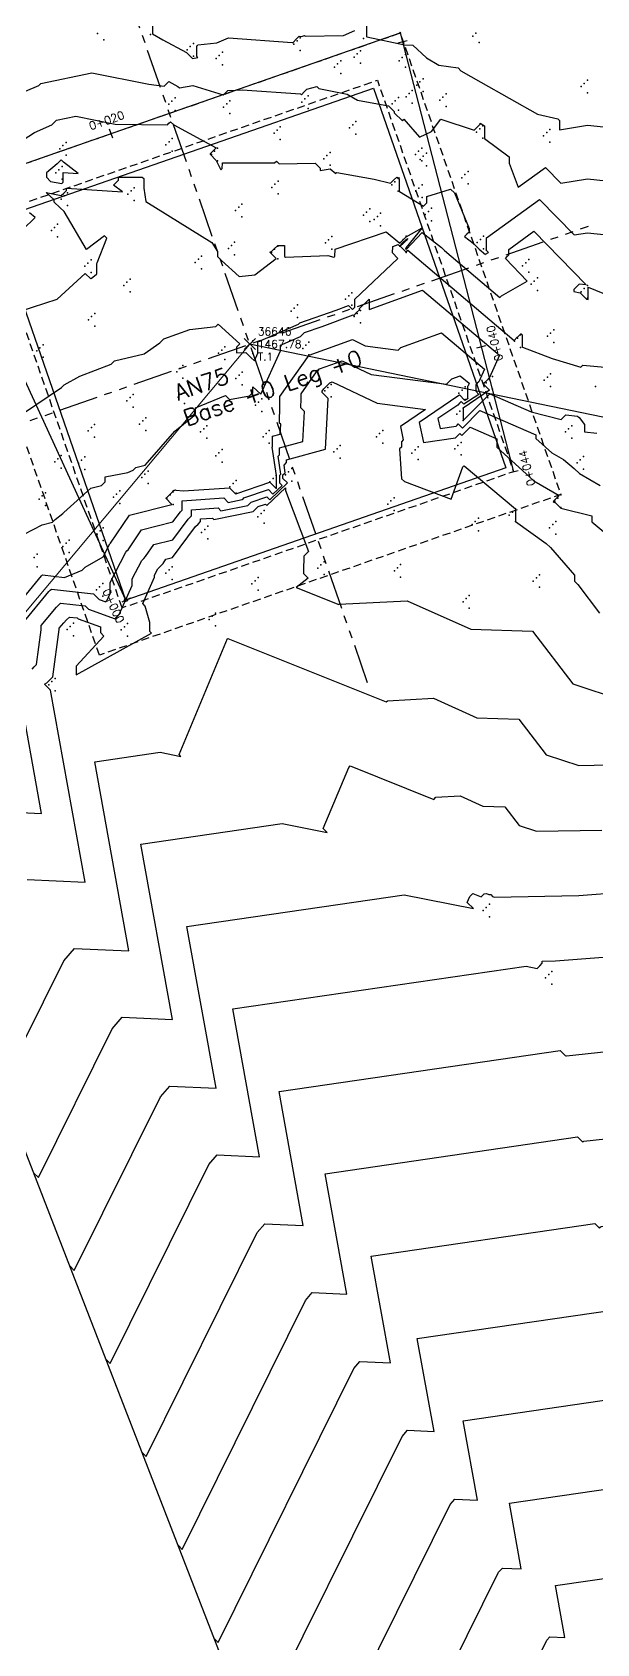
# Model space of a CAD drawing. Header units: metres. Extents: x 419582 to 423558, y 4805372 to 4807539.
# Drawn here: x 419610.5 to 419628.4, y 4805538.8 to 4805590 of the extents above; entities that cross this region are included whole.
import ezdxf

# ---------------------------------------------------------------- set-up
doc = ezdxf.new("R2010")
doc.units = ezdxf.units.M
doc.linetypes.add('HIDDEN', pattern=[0.375, 0.25, -0.125])
doc.linetypes.add('PHANTOM', pattern=[2.5, 1.25, -0.25, 0.25, -0.25, 0.25, -0.25])
doc.layers.add('00-COORD_GP2', color=7, linetype='Continuous', lineweight=18)
for name, color, linetype in [('_pieds', 253, 'HIDDEN'), ('C-ROAD-CNTR-N', 92, 'Continuous'), ('C-ROAD-STAN', 11, 'Continuous'), ('C-ROAD-STAN-MAJR', 11, 'Continuous'), ('C-ROAD-STAN-MINR', 11, 'Continuous'), ('C-TINN', 4, 'Continuous'), ('C-TINN-BNDY', 110, 'Continuous'), ('C-TOPO-MAJR', 9, 'Continuous'), ('C-TOPO-MINR', 8, 'Continuous'), ('LS', 7, 'Continuous'), ('V-NODE', 1, 'Continuous'), ('V-NODE-TEXT', 11, 'Continuous')]:
    doc.layers.add(name, color=color, linetype=linetype)
doc.styles.get("Standard").update_dxf_attribs({"font": 'simplex.shx'})

# ---------------------------------------------------------------- blocks, each defined once
blk = doc.blocks.new('AN75 +0 +0')
at = {"linetype": 'PHANTOM', "flags": 128}
for points in [[(0, -11.382), (0, 11.382)], [(-11.382, 0), (11.382, 0)]]:
    blk.add_lwpolyline(points, dxfattribs=at)
at = {"flags": 128}
blk.add_lwpolyline([(-6.382, -6.382), (-6.382, 6.382), (6.382, 6.382), (6.382, -6.382)], close=True, dxfattribs=at)
at = {"layer": 'LS', "insert": (-2.743, -0.436), "char_height": 0.51577, "width": 9.13592, "attachment_point": 1}
blk.add_mtext('AN75\\PBase +0 Leg +0', dxfattribs=at)
blk = doc.blocks.new('*U67')
at = {"color": 0, "linetype": 'ByBlock', "lineweight": -2, "transparency": 16777216}
for p, q in [((-0.71, -0.71), (0.71, 0.71)), ((-0.71, 0.71), (0.71, -0.71))]:
    blk.add_line(p, q, dxfattribs=at)
blk = doc.blocks.new('AeccTickTriangle')
at = {"color": 0, "linetype": 'ByBlock', "lineweight": -2}
blk.add_lwpolyline([(0, 0.7), (-0.6, -0.3), (0.6, -0.3)], close=True, dxfattribs=at)
at = {"color": 0, "linetype": 'ByBlock', "lineweight": -2, "const_width": 0.0625}
blk.add_lwpolyline([(0, 0, 1), (0, 0, 1)], format="xyb", close=True, dxfattribs=at)
blk = doc.blocks.new('AeccTickLine')
blk.add_line((0, -0.5), (0, 0.5))

msp = doc.modelspace()

# ---------------------------------------------------------------- linework, layer by layer
at = {"color": 31, "lineweight": 30, "true_color": 0xffbd7a, "elevation": 1718.013}
msp.add_lwpolyline([(423449.834, 4807399.592), (423130.593, 4807500.114), (421950.92, 4806612.998), (421795.045, 4806430.988), (421305.015, 4806147.038), (421305.015, 4806147.038), (420630.083, 4805770.97), (419765.157, 4805549.54), (419617.356, 4805580.088)], dxfattribs=at)
at = {"layer": '00-COORD_GP2'}
msp.add_line((419617.35, 4805580.08), (419582.063, 4805537.947, 0.001), dxfattribs=at)
at = {"layer": '_pieds', "elevation": 1467.78, "flags": 128}
for points in [[(419612.585, 4805570.217), (419607.487, 4805584.865), (419622.135, 4805589.963), (419627.233, 4805575.315)], [(419613.309, 4805571.715), (419608.985, 4805584.141), (419621.411, 4805588.465), (419625.735, 4805576.039)]]:
    msp.add_lwpolyline(points, close=True, dxfattribs=at)
at = {"layer": 'C-ROAD-CNTR-N', "color": 92, "linetype": 'Continuous', "lineweight": -3, "flags": 128}
msp.add_lwpolyline([(419613.43, 4805571.965), (419607.487, 4805584.865), (419622.135, 4805589.963), (419625.735, 4805576.039)], dxfattribs=at)
at = {"layer": 'C-ROAD-STAN', "color": 11, "linetype": 'Continuous', "lineweight": -3}
msp.add_circle((419613.43, 4805571.965), 0.05, dxfattribs=at)
at = {"layer": 'C-TINN', "color": 4, "linetype": 'Continuous', "lineweight": -3}
for p in [(419612.53, 4805589.95, 1464.24), (419614.21, 4805589.91, 1464.04), (419624.54, 4805589.96, 1463.07), (419612.73, 4805589.75, 1464.24), (419615.37, 4805589.43, 1463.92), (419615.47, 4805589.53, 1463.92), (419615.57, 4805589.63, 1463.92), (419618.76, 4805589.61, 1464.04), (419618.86, 4805589.71, 1464.04), (419618.96, 4805589.81, 1464.04), (419618.96, 4805589.41, 1464.04), (419620.87, 4805589.4, 1464.25), (419620.97, 4805589.79, 1464.07), (419624.44, 4805589.86, 1463.07), (419624.64, 4805589.66, 1463.07), (419615.57, 4805589.23, 1463.92), (419616.29, 4805589.15, 1464.43), (419616.39, 4805589.25, 1464.43), (419616.49, 4805589.35, 1464.43), (419616.49, 4805588.95, 1464.43), (419620.05, 4805588.88, 1464.67), (419620.15, 4805588.98, 1464.67), (419620.25, 4805589.08, 1464.67), (419620.67, 4805589.2, 1464.25), (419620.77, 4805589.3, 1464.25), (419620.87, 4805589, 1464.25), (419622.1, 4805589.08, 1464.3), (419622.2, 4805589.18, 1464.3), (419622.3, 4805589.28, 1464.3), (419622.3, 4805588.88, 1464.3), (419620.25, 4805588.68, 1464.67), (419622.76, 4805588.41, 1464.44), (419622.86, 4805588.51, 1464.44), (419627.98, 4805588.36, 1463.4), (419628.08, 4805588.46, 1463.4), (419614.99, 4805587.9, 1465.34), (419619.11, 4805587.87, 1465.16), (419619.21, 4805587.97, 1465.16), (419622.08, 4805587.91, 1464.95), (419622.32, 4805587.94, 1464.5), (419622.42, 4805588.04, 1464.5), (419622.52, 4805588.14, 1464.5), (419622.66, 4805588.31, 1464.44), (419622.86, 4805588.11, 1464.44), (419623.49, 4805587.93, 1464.76), (419623.59, 4805588.03, 1464.76), (419627.88, 4805588.26, 1463.4), (419628.08, 4805588.06, 1463.4), (419614.79, 4805587.7, 1465.34), (419614.89, 4805587.8, 1465.34), (419614.99, 4805587.5, 1465.34), (419616.53, 4805587.61, 1465.23), (419616.63, 4805587.71, 1465.23), (419616.73, 4805587.81, 1465.23), (419616.73, 4805587.41, 1465.23), (419619.01, 4805587.77, 1465.16), (419619.21, 4805587.57, 1465.16), (419621.88, 4805587.71, 1464.95), (419621.98, 4805587.81, 1464.95), (419622.08, 4805587.51, 1464.95), (419622.52, 4805587.74, 1464.5), (419623.39, 4805587.83, 1464.76), (419623.59, 4805587.63, 1464.76), (419618.23, 4805586.88, 1465.71), (419618.33, 4805586.98, 1465.71), (419620.53, 4805586.95, 1465.44), (419620.63, 4805587.05, 1465.44), (419620.73, 4805587.15, 1465.44), (419624.66, 4805586.92, 1465.02), (419624.76, 4805587.02, 1465.02), (419626.89, 4805586.9, 1464.2), (419611.43, 4805586.39, 1466.6), (419611.53, 4805586.49, 1466.6), (419614.7, 4805586.41, 1466.64), (419614.8, 4805586.51, 1466.64), (419614.9, 4805586.61, 1466.64), (419618.13, 4805586.78, 1465.71), (419618.33, 4805586.58, 1465.71), (419620.73, 4805586.75, 1465.44), (419624.56, 4805586.82, 1465.02), (419624.76, 4805586.62, 1465.02), (419626.69, 4805586.7, 1464.2), (419626.79, 4805586.8, 1464.2), (419626.89, 4805586.5, 1464.2), (419611.33, 4805586.29, 1466.6), (419611.53, 4805586.09, 1466.6), (419614.9, 4805586.21, 1466.64), (419616.14, 4805586.11, 1465.98), (419616.24, 4805586.21, 1465.98), (419616.34, 4805586.31, 1465.98), (419616.34, 4805585.91, 1465.98), (419619.71, 4805585.97, 1465.95), (419619.81, 4805586.07, 1465.95), (419619.91, 4805586.17, 1465.95), (419622.62, 4805586.11, 1465.16), (419622.72, 4805586.21, 1465.16), (419622.77, 4805585.95, 1465.65), (419622.82, 4805586.31, 1465.16), (419622.82, 4805585.91, 1465.16), (419622.87, 4805586.05, 1465.65), (419622.97, 4805586.15, 1465.65), (419611.2, 4805585.52, 1465.64), (419611.3, 4805585.62, 1465.64), (419611.4, 4805585.72, 1465.64), (419611.4, 4805585.32, 1465.64), (419619.91, 4805585.77, 1465.95), (419622.07, 4805585.34, 1466.02), (419622.97, 4805585.75, 1465.65), (419624.09, 4805585.37, 1465.8), (419624.19, 4805585.47, 1465.8), (419624.29, 4805585.57, 1465.8), (419611.47, 4805584.79, 1467.29), (419611.57, 4805584.89, 1467.29), (419613.49, 4805584.85, 1467.12), (419613.59, 4805584.95, 1467.12), (419613.69, 4805585.05, 1467.12), (419618.06, 4805585.06, 1466.21), (419618.16, 4805585.16, 1466.21), (419618.26, 4805585.26, 1466.21), (419618.26, 4805584.86, 1466.21), (419621.87, 4805585.14, 1466.02), (419621.97, 4805585.24, 1466.02), (419622.07, 4805584.94, 1466.02), (419622.63, 4805584.94, 1465.66), (419622.73, 4805585.04, 1465.66), (419622.83, 4805585.14, 1465.66), (419624.29, 4805585.17, 1465.8), (419611.37, 4805584.69, 1467.29), (419611.57, 4805584.49, 1467.29), (419613.69, 4805584.65, 1467.12), (419616.91, 4805584.33, 1466.09), (419617.01, 4805584.43, 1466.09), (419617.11, 4805584.53, 1466.09), (419621.07, 4805584.28, 1466.25), (419621.17, 4805584.38, 1466.25), (419622.83, 4805584.74, 1465.66), (419623.03, 4805584.3, 1466.34), (419623.13, 4805584.4, 1466.34), (419611.16, 4805583.79, 1466.4), (419611.26, 4805583.89, 1466.4), (419617.11, 4805584.13, 1466.09), (419620.97, 4805584.18, 1466.25), (419621.17, 4805583.98, 1466.25), (419621.31, 4805584.04, 1466.52), (419621.41, 4805584.14, 1466.52), (419621.51, 4805584.24, 1466.52), (419621.51, 4805583.84, 1466.52), (419622.93, 4805584.2, 1466.34), (419623.13, 4805584, 1466.34), (419611.06, 4805583.69, 1466.4), (419611.26, 4805583.49, 1466.4), (419616.88, 4805583.32, 1466.74), (419619.76, 4805583.3, 1466.94), (419619.86, 4805583.4, 1466.94), (419619.96, 4805583.5, 1466.94), (419622.13, 4805583.31, 1466.82), (419622.22, 4805583.3, 1468.12), (419622.23, 4805583.41, 1466.82), (419622.32, 4805583.4, 1468.12), (419622.33, 4805583.51, 1466.82), (419624.58, 4805583.31, 1465.87), (419624.68, 4805583.41, 1465.87), (419624.78, 4805583.51, 1465.87), (419612.32, 4805582.76, 1466.93), (419615.73, 4805582.78, 1467.39), (419615.83, 4805582.88, 1467.39), (419616.68, 4805583.12, 1466.74), (419616.78, 4805583.22, 1466.74), (419616.88, 4805582.92, 1466.74), (419618.05, 4805583, 1467.01), (419618.15, 4805583.1, 1467.01), (419618.25, 4805583.2, 1467.01), (419618.25, 4805582.8, 1467.01), (419619.96, 4805583.1, 1466.94), (419622.12, 4805583.2, 1468.12), (419622.32, 4805583, 1468.12), (419622.33, 4805583.11, 1466.82), (419624.78, 4805583.11, 1465.87), (419626.22, 4805582.77, 1467.89), (419612.12, 4805582.56, 1466.93), (419612.22, 4805582.66, 1466.93), (419612.32, 4805582.36, 1466.93), (419615.63, 4805582.68, 1467.39), (419615.83, 4805582.48, 1467.39), (419626.02, 4805582.57, 1467.89), (419626.12, 4805582.67, 1467.89), (419626.22, 4805582.37, 1467.89), (419613.36, 4805581.95, 1467.37), (419613.46, 4805582.05, 1467.37), (419613.56, 4805582.15, 1467.37), (419613.56, 4805581.75, 1467.37), (419620.6, 4805581.72, 1467.31), (419626.29, 4805581.99, 1467.1), (419626.39, 4805582.09, 1467.1), (419626.49, 4805582.19, 1467.1), (419626.49, 4805581.79, 1467.1), (419627.88, 4805581.75, 1466.98), (419627.98, 4805581.85, 1466.98), (419628.08, 4805581.95, 1466.98), (419618.77, 4805581.23, 1467.47), (419618.87, 4805581.33, 1467.47), (419620.4, 4805581.52, 1467.31), (419620.5, 4805581.62, 1467.31), (419620.6, 4805581.32, 1467.31), (419628.08, 4805581.55, 1466.98), (419612.24, 4805580.86, 1467.45), (419612.34, 4805580.96, 1467.45), (419612.44, 4805581.06, 1467.45), (419618.67, 4805581.13, 1467.47), (419618.87, 4805580.93, 1467.47), (419620.67, 4805580.96, 1469.21), (419620.77, 4805581.06, 1469.21), (419620.87, 4805581.16, 1469.21), (419620.87, 4805580.76, 1469.21), (419612.44, 4805580.66, 1467.45), (419617.46, 4805580.19, 1467.78), (419625.76, 4805580.18, 1468.02), (419625.86, 4805580.28, 1468.02), (419625.96, 4805580.38, 1468.02), (419626.81, 4805580.34, 1467.65), (419626.91, 4805580.44, 1467.65), (419627.01, 4805580.54, 1467.65), (419610.6, 4805579.87, 1467.59), (419610.7, 4805579.97, 1467.59), (419610.8, 4805580.07, 1467.59), (419610.8, 4805579.67, 1467.59), (419616.37, 4805579.8, 1468.25), (419616.47, 4805579.9, 1468.25), (419616.57, 4805580, 1468.25), (419617.26, 4805579.99, 1467.78), (419617.36, 4805580.09, 1467.78), (419617.46, 4805579.79, 1467.78), (419619.04, 4805579.95, 1469.97), (419619.14, 4805580.05, 1469.97), (419619.24, 4805580.15, 1469.97), (419619.24, 4805579.75, 1469.97), (419625.96, 4805579.98, 1468.02), (419627.01, 4805580.14, 1467.65), (419615.04, 4805579.21, 1468.36), (419615.14, 4805579.31, 1468.36), (419615.24, 4805579.41, 1468.36), (419616.57, 4805579.6, 1468.25), (419617.12, 4805579.2, 1468.83), (419615.24, 4805579.01, 1468.36), (419616.92, 4805579, 1468.83), (419617.02, 4805579.1, 1468.83), (419617.12, 4805578.8, 1468.83), (419619.84, 4805578.71, 1472.12), (419619.94, 4805578.81, 1472.12), (419624.2, 4805578.73, 1471.26), (419624.87, 4805578.86, 1468.72), (419624.97, 4805578.96, 1468.72), (419625.07, 4805579.06, 1468.72), (419625.07, 4805578.66, 1468.72), (419626.71, 4805578.94, 1468.34), (419626.81, 4805579.04, 1468.34), (419626.91, 4805579.14, 1468.34), (419626.91, 4805578.74, 1468.34), (419628.34, 4805578.74, 1468.23), (419613.46, 4805578.29, 1468.53), (419613.56, 4805578.39, 1468.53), (419613.66, 4805578.49, 1468.53), (419615.09, 4805578.4, 1468.72), (419615.19, 4805578.5, 1468.72), (419615.29, 4805578.6, 1468.72), (419615.29, 4805578.2, 1468.72), (419617.54, 4805578.15, 1469.14), (419617.64, 4805578.25, 1469.14), (419617.74, 4805578.35, 1469.14), (419619.74, 4805578.61, 1472.12), (419619.94, 4805578.41, 1472.12), (419624, 4805578.53, 1471.26), (419624.1, 4805578.63, 1471.26), (419624.2, 4805578.33, 1471.26), (419613.66, 4805578.09, 1468.53), (419613.96, 4805577.65, 1468.66), (419614.06, 4805577.75, 1468.66), (419617.74, 4805577.95, 1469.14), (419623.93, 4805577.86, 1469), (419624.03, 4805577.96, 1469), (419624.13, 4805578.06, 1469), (419624.13, 4805577.66, 1469), (419612.23, 4805577.34, 1468.59), (419612.33, 4805577.44, 1468.59), (419612.43, 4805577.54, 1468.59), (419612.43, 4805577.14, 1468.59), (419613.86, 4805577.55, 1468.66), (419614.06, 4805577.35, 1468.66), (419615.8, 4805577.3, 1469.3), (419615.9, 4805577.4, 1469.3), (419616, 4805577.5, 1469.3), (419617.78, 4805577.15, 1469.52), (419617.88, 4805577.25, 1469.52), (419617.98, 4805577.35, 1469.52), (419621.38, 4805577.15, 1472.94), (419621.48, 4805577.25, 1472.94), (419621.58, 4805577.35, 1472.94), (419627.38, 4805577.3, 1469.25), (419627.48, 4805577.4, 1469.25), (419627.58, 4805577.5, 1469.25), (419616, 4805577.1, 1469.3), (419616.38, 4805576.64, 1469.66), (419616.48, 4805576.74, 1469.66), (419617.98, 4805576.95, 1469.52), (419620.03, 4805576.67, 1472.37), (419620.13, 4805576.77, 1472.37), (419620.23, 4805576.87, 1472.37), (419621.58, 4805576.95, 1472.94), (419622.51, 4805576.63, 1471.31), (419622.61, 4805576.73, 1471.31), (419622.71, 4805576.83, 1471.31), (419623.87, 4805576.77, 1471.91), (419623.97, 4805576.87, 1471.91), (419624.07, 4805576.97, 1471.91), (419627.58, 4805577.1, 1469.25), (419611.17, 4805576.35, 1468.61), (419611.27, 4805576.45, 1468.61), (419611.37, 4805576.55, 1468.61), (419611.37, 4805576.15, 1468.61), (419611.92, 4805576.31, 1468.72), (419612.02, 4805576.41, 1468.72), (419612.12, 4805576.51, 1468.72), (419612.12, 4805576.11, 1468.72), (419616.28, 4805576.54, 1469.66), (419616.48, 4805576.34, 1469.66), (419618.69, 4805576.14, 1472.75), (419620.23, 4805576.47, 1472.37), (419622.71, 4805576.43, 1471.31), (419624.07, 4805576.57, 1471.91), (419627.75, 4805576.32, 1469.8), (419627.85, 4805576.42, 1469.8), (419627.95, 4805576.52, 1469.8), (419627.95, 4805576.12, 1469.8), (419613.93, 4805575.86, 1469.09), (419614.03, 4805575.96, 1469.09), (419614.13, 4805576.06, 1469.09), (419614.13, 4805575.66, 1469.09), (419616.83, 4805575.66, 1469.91), (419616.93, 4805575.76, 1469.91), (419618, 4805575.72, 1469.93), (419618.1, 4805575.82, 1469.93), (419618.2, 4805575.92, 1469.93), (419618.49, 4805575.94, 1472.75), (419618.59, 4805576.04, 1472.75), (419618.69, 4805575.74, 1472.75), (419610.67, 4805575.17, 1468.72), (419610.77, 4805575.27, 1468.72), (419610.87, 4805575.37, 1468.72), (419613.03, 4805575.23, 1469.2), (419613.13, 4805575.33, 1469.2), (419613.23, 4805575.43, 1469.2), (419614.73, 4805575.2, 1470.02), (419614.83, 4805575.3, 1470.02), (419614.93, 4805575.4, 1470.02), (419616.73, 4805575.56, 1469.91), (419616.93, 4805575.36, 1469.91), (419618.2, 4805575.52, 1469.93), (419621.84, 4805575.11, 1472.51), (419621.94, 4805575.21, 1472.51), (419627.04, 4805575.1, 1470.96), (419627.14, 4805575.2, 1470.96), (419627.24, 4805575.3, 1470.96), (419610.87, 4805574.97, 1468.72), (419613.23, 4805575.03, 1469.2), (419614.93, 4805575, 1470.02), (419617.62, 4805574.61, 1473.87), (419617.72, 4805574.71, 1473.87), (419617.82, 4805574.81, 1473.87), (419621.74, 4805575.01, 1472.51), (419621.94, 4805574.81, 1472.51), (419624.62, 4805574.56, 1472.44), (419625.6, 4805574.66, 1472), (419625.7, 4805574.76, 1472), (419625.8, 4805574.86, 1472), (419627.24, 4805574.9, 1470.96), (419612.51, 4805574.06, 1469.59), (419612.61, 4805574.16, 1469.59), (419612.71, 4805574.26, 1469.59), (419615.83, 4805574.11, 1473.8), (419615.93, 4805574.21, 1473.8), (419616.03, 4805574.31, 1473.8), (419617.82, 4805574.41, 1473.87), (419624.42, 4805574.36, 1472.44), (419624.52, 4805574.46, 1472.44), (419624.62, 4805574.16, 1472.44), (419625.8, 4805574.46, 1472), (419626.88, 4805574.26, 1471.75), (419626.98, 4805574.36, 1471.75), (419627.08, 4805574.46, 1471.75), (419627.08, 4805574.06, 1471.75), (419611.43, 4805573.67, 1469.4), (419611.53, 4805573.77, 1469.4), (419611.63, 4805573.87, 1469.4), (419612.71, 4805573.86, 1469.59), (419616.03, 4805573.91, 1473.8), (419610.51, 4805573.32, 1469.42), (419610.61, 4805573.42, 1469.42), (419610.61, 4805573.02, 1469.42), (419611.63, 4805573.47, 1469.4), (419614.9, 4805573.02, 1473.52), (419619.62, 4805573.08, 1472.69), (419619.72, 4805573.18, 1472.69), (419622.15, 4805573.09, 1472.76), (419614.7, 4805572.82, 1473.52), (419614.8, 4805572.92, 1473.52), (419614.9, 4805572.62, 1473.52), (419617.53, 4805572.58, 1473.98), (419617.63, 4805572.68, 1473.98), (419619.52, 4805572.98, 1472.69), (419619.72, 4805572.78, 1472.69), (419621.95, 4805572.89, 1472.76), (419622.05, 4805572.99, 1472.76), (419622.15, 4805572.69, 1472.76), (419626.36, 4805572.57, 1472.5), (419626.46, 4805572.67, 1472.5), (419626.56, 4805572.77, 1472.5), (419612.49, 4805572.29, 1470.67), (419612.59, 4805572.39, 1470.67), (419612.69, 4805572.49, 1470.67), (419612.69, 4805572.09, 1470.67), (419617.43, 4805572.48, 1473.98), (419617.63, 4805572.28, 1473.98), (419624.23, 4805572.01, 1472.76), (419624.33, 4805572.11, 1472.76), (419626.56, 4805572.37, 1472.5), (419616.27, 4805571.55, 1473.9), (419624.13, 4805571.91, 1472.76), (419624.33, 4805571.71, 1472.76), (419611.56, 4805571.03, 1473.44), (419611.66, 4805571.13, 1473.44), (419611.76, 4805571.23, 1473.44), (419613.28, 4805571.02, 1472.66), (419613.38, 4805571.12, 1472.66), (419613.48, 4805571.22, 1472.66), (419616.07, 4805571.35, 1473.9), (419616.17, 4805571.45, 1473.9), (419616.27, 4805571.15, 1473.9), (419611.76, 4805570.83, 1473.44), (419613.48, 4805570.82, 1472.66), (419611.18, 4805569.48, 1473.14), (419610.98, 4805569.28, 1473.14), (419611.08, 4805569.38, 1473.14), (419611.18, 4805569.08, 1473.14), (419624.97, 4805562.31, 1476.11), (419624.77, 4805562.11, 1476.11), (419624.87, 4805562.21, 1476.11), (419624.97, 4805561.91, 1476.11), (419626.75, 4805559.98, 1477.16), (419626.85, 4805560.08, 1477.16), (419626.95, 4805560.18, 1477.16), (419626.95, 4805559.78, 1477.16)]:
    msp.add_point(p, dxfattribs=at)
at = {"layer": 'C-TINN-BNDY', "color": 110, "linetype": 'Continuous', "lineweight": -3, "flags": 128}
msp.add_lwpolyline([(420029.12, 4805597.02), (419709.39, 4805488.05), (419650.8, 4805487.27), (419650.8, 4805487.27), (419649.4, 4805487.73), (419632.17, 4805498.3), (419631.97, 4805498.5), (419603.66, 4805571.39), (419596.9, 4805589.66), (419600.88, 4805595.23), (419600.98, 4805595.33), (419601.08, 4805595.43), (419605.58, 4805596.63), (419616.57, 4805598.77), (419987.22, 4805626.86), (420067.42, 4805642.58)], dxfattribs=at)
at = {"layer": 'C-TOPO-MAJR', "color": 9, "linetype": 'Continuous', "lineweight": -3, "flags": 128}
for points, elevation in [([(419609.18, 4805587.67), (419610.661, 4805588.297), (419610.692, 4805588.328), (419610.723, 4805588.359), (419612.344, 4805588.7), (419614.153, 4805588.334), (419614.638, 4805588.278), (419614.712, 4805588.352), (419614.786, 4805588.426), (419615.081, 4805588.266), (419615.129, 4805588.218), (419615.55, 4805588.292), (419616.519, 4805587.995), (419616.59, 4805588.066), (419616.661, 4805588.138), (419617.122, 4805588.158), (419618.974, 4805588.033), (419619.003, 4805588.004), (419619.089, 4805588.09), (419619.174, 4805588.176), (419619.484, 4805588.267), (419619.55, 4805588.202), (419620.456, 4805588.024), (419620.782, 4805587.834), (419621.763, 4805587.653), (419621.942, 4805587.473), (419621.942, 4805587.432), (419622.209, 4805587.177), (419622.232, 4805587.2), (419622.256, 4805587.224), (419622.747, 4805586.657), (419623.128, 4805586.838), (419623.423, 4805587.231), (419624.485, 4805586.882), (419624.578, 4805586.975), (419624.67, 4805587.067), (419624.67, 4805587.098), (419624.759, 4805587.047), (419624.812, 4805587.017), (419624.81, 4805587.015), (419624.807, 4805587.012), (419624.807, 4805586.622), (419624.812, 4805586.617), (419625.59, 4805586.035), (419625.59, 4805585.835), (419625.879, 4805585.068), (419626.745, 4805585.691), (419627.232, 4805585.191), (419628.08, 4805585.329), (419630.558, 4805585.069)], 1465), ([(419609.6, 4805571.334), (419610.747, 4805572.733), (419610.761, 4805572.747), (419610.776, 4805572.762), (419611.482, 4805572.681), (419612.036, 4805572.913), (419612.084, 4805572.96), (419612.131, 4805573.007), (419612.702, 4805573.34), (419612.918, 4805573.752), (419612.928, 4805573.762), (419612.938, 4805573.772), (419613.539, 4805574.658), (419614.889, 4805575.001), (419614.693, 4805575.196), (419614.717, 4805575.21), (419614.815, 4805575.308), (419614.913, 4805575.406), (419614.913, 4805575.414), (419614.954, 4805575.453), (419614.96, 4805575.447), (419615.005, 4805575.463), (419615.016, 4805575.452), (419615.257, 4805575.429), (419616.714, 4805575.531), (419616.909, 4805575.336), (419616.946, 4805575.343), (419616.948, 4805575.345), (419616.95, 4805575.348), (419617.997, 4805575.704), (419618.193, 4805575.507), (419618.212, 4805575.525), (419618.207, 4805575.53), (419618.207, 4805575.92), (419618.21, 4805575.923), (419618.071, 4805576.815), (419618.086, 4805576.83), (419618.086, 4805577.17), (419618.325, 4805577.235), (419618.342, 4805577.546), (419618.305, 4805577.583), (419618.317, 4805578.14), (419618.317, 4805578.425), (419619.247, 4805579.734), (419619.248, 4805579.735), (419619.25, 4805579.737), (419620.618, 4805580.231), (419621.02, 4805580.038), (419622.076, 4805579.901), (419622.115, 4805579.939), (419622.153, 4805579.978), (419623.446, 4805580.443), (419624.807, 4805579.294), (419624.632, 4805578.894), (419624.582, 4805578.844), (419624.532, 4805578.794), (419624.532, 4805578.593), (419624.632, 4805578.494), (419624.161, 4805578.179), (419624.072, 4805578.268), (419624.017, 4805578.212), (419623.961, 4805578.156), (419623.334, 4805577.731), (419623.402, 4805577.414), (419623.909, 4805577.485), (419623.944, 4805577.52), (419623.978, 4805577.554), (419624.109, 4805577.423), (419624.669, 4805577.982), (419626.447, 4805577.207), (419626.447, 4805577.094), (419626.949, 4805576.635), (419627.319, 4805576.423), (419627.662, 4805576.144), (419627.828, 4805575.979), (419628.482, 4805575.596)], 1470), ([(419616.241, 4805538.998), (419616.352, 4805538.887), (419620.659, 4805547.578), (419620.854, 4805547.801), (419621.826, 4805547.755), (419621.215, 4805551.146), (419628.316, 4805552.179), (419628.462, 4805552.032), (419628.489, 4805552.059), (419628.516, 4805552.086), (419636.597, 4805552.953), (419639.017, 4805554.974), (419639.018, 4805554.978), (419642.043, 4805556.633), (419642.06, 4805556.65), (419642.077, 4805556.667), (419646.423, 4805559.319), (419662.551, 4805562.792), (419666.353, 4805569.861)], 1480), ([(419610.496, 4805553.789), (419610.648, 4805553.637), (419612.988, 4805558.36), (419613.308, 4805558.727), (419614.904, 4805558.65), (419613.901, 4805564.217), (419618.384, 4805564.87), (419619.816, 4805564.59), (419619.691, 4805564.715), (419620.501, 4805566.65), (419620.551, 4805566.7), (419623.199, 4805565.641), (419623.266, 4805565.708), (419624.036, 4805565.749), (419624.758, 4805565.425), (419625.459, 4805565.403), (419625.914, 4805564.806), (419626.461, 4805564.628), (419628.542, 4805564.666)], 1475)]:
    msp.add_lwpolyline(points, dxfattribs=dict(at, elevation=elevation))
at = {"layer": 'C-TOPO-MINR', "color": 8, "linetype": 'Continuous', "lineweight": -3, "flags": 128}
for points, elevation in [([(419614.273, 4805590.319), (419614.273, 4805589.94), (419614.597, 4805589.75), (419615.349, 4805589.344), (419615.537, 4805589.155), (419615.714, 4805589.186), (419615.683, 4805589.217), (419615.683, 4805589.555), (419615.699, 4805589.57), (419615.714, 4805589.586), (419616.316, 4805589.645), (419616.686, 4805589.807), (419618.708, 4805589.658), (419618.737, 4805589.665), (419618.833, 4805589.762), (419618.93, 4805589.858), (419619.002, 4805589.853), (419619.094, 4805589.883), (419619.117, 4805589.861), (419620.331, 4805589.885), (419620.698, 4805590.04)], 1464), ([(419621.062, 4805590.221), (419621.062, 4805589.856), (419621.079, 4805589.838), (419622.277, 4805589.589), (419622.542, 4805589.577), (419622.974, 4805589.172), (419623.367, 4805588.944), (419623.972, 4805588.853), (419624.062, 4805588.763), (419624.697, 4805588.401), (419626.492, 4805587.388), (419627.138, 4805587.24), (419627.188, 4805587.19), (419627.188, 4805586.89), (419628.08, 4805587.036), (419631.81, 4805586.644)], 1464), ([(419609.776, 4805586.316), (419610.524, 4805586.807), (419611.079, 4805587.043), (419611.153, 4805587.117), (419611.227, 4805587.191), (419611.835, 4805587.319), (419613.082, 4805587.066), (419614.744, 4805587.045), (419614.795, 4805587.096), (419614.846, 4805587.147), (419614.944, 4805587.048), (419616.296, 4805586.319), (419616.199, 4805586.222), (419616.102, 4805586.125), (419616.102, 4805586.113), (419616.296, 4805585.919), (419616.444, 4805585.623), (419616.462, 4805585.641), (419616.48, 4805585.659), (419616.49, 4805585.836), (419616.498, 4805585.845), (419618.147, 4805585.84), (419618.205, 4805585.898), (419618.289, 4805585.814), (419619.431, 4805585.833), (419619.593, 4805585.672), (419619.593, 4805585.595), (419619.913, 4805585.655), (419620.087, 4805585.505), (419620.103, 4805585.522), (419620.12, 4805585.538), (419621.31, 4805585.32), (419621.831, 4805585.196), (419621.927, 4805585.292), (419622.024, 4805585.389), (419622.083, 4805585.358), (419622.108, 4805585.373), (419622.087, 4805585.353), (419622.112, 4805585.329), (419622.107, 4805585.323), (419622.101, 4805585.318), (419622.101, 4805584.94), (419622.112, 4805584.929), (419622.88, 4805584.47), (419622.93, 4805584.52), (419622.98, 4805584.57), (419622.98, 4805584.77), (419623.734, 4805585.011), (419623.86, 4805584.885), (419624.324, 4805583.756), (419624.324, 4805583.646), (419624.251, 4805583.573), (419624.179, 4805583.501), (419624.449, 4805583.292), (419624.638, 4805583.104), (419624.839, 4805582.933), (419624.845, 4805582.939), (419624.94, 4805582.992), (419624.86, 4805583.075), (419624.866, 4805583.082), (419624.873, 4805583.088), (419624.873, 4805583.462), (419626.563, 4805584.68), (419627.661, 4805583.554), (419628.08, 4805583.623), (419629.307, 4805583.494)], 1466), ([(419609.491, 4805580.944), (419610.466, 4805581.256), (419611.242, 4805581.515), (419612.136, 4805582.331), (419612.309, 4805582.158), (419612.323, 4805582.172), (419612.336, 4805582.185), (419612.485, 4805582.295), (419612.501, 4805582.311), (419612.501, 4805582.647), (419612.517, 4805582.663), (419612.825, 4805583.456), (419612.751, 4805583.53), (419612.174, 4805583.096), (419611.469, 4805584.294), (419611.334, 4805584.429), (419611.145, 4805584.593), (419611.145, 4805584.672), (419610.898, 4805584.896), (419611.375, 4805584.801), (419611.458, 4805584.883), (419611.54, 4805584.966), (419611.54, 4805585.036), (419613.321, 4805584.921), (419613.038, 4805585.136), (419613.115, 4805585.213), (419613.192, 4805585.29), (419613.192, 4805585.382), (419613.943, 4805585.39), (419613.992, 4805585.34), (419613.992, 4805585.04), (419614.065, 4805584.613), (419616.154, 4805583.315), (419616.34, 4805583.024), (419616.34, 4805582.864), (419616.46, 4805582.744), (419617.025, 4805582.237), (419617.518, 4805582.282), (419618.199, 4805582.804), (419618.007, 4805582.997), (419618.007, 4805583.012), (419618.04, 4805583.012), (419618.139, 4805583.111), (419618.238, 4805583.21), (419618.25, 4805583.221), (419618.466, 4805583.214), (419618.466, 4805582.871), (419618.494, 4805582.843), (419619.837, 4805582.9), (419620.031, 4805582.844), (419620.048, 4805582.86), (419620.064, 4805582.876), (419620.07, 4805583.105), (419621.693, 4805583.648), (419622.129, 4805583.295), (419622.142, 4805583.309), (419622.229, 4805583.395), (419622.242, 4805583.409), (419622.329, 4805583.495), (419622.83, 4805583.778), (419622.329, 4805583.15), (419622.315, 4805583.136), (419622.301, 4805583.122), (419622.329, 4805583.095), (419622.83, 4805583.629), (419623.445, 4805583.154), (419623.545, 4805583.055), (419625.295, 4805581.57), (419625.348, 4805581.623), (419626.167, 4805582.081), (419625.474, 4805582.808), (419625.53, 4805582.864), (419625.586, 4805582.92), (419625.586, 4805583.096), (419626.382, 4805583.67), (419628.039, 4805581.968), (419627.815, 4805581.99), (419627.732, 4805581.907), (419627.648, 4805581.823), (419627.648, 4805581.757), (419627.854, 4805581.714), (419628.048, 4805581.52), (419628.101, 4805581.503), (419628.104, 4805581.506), (419628.107, 4805581.509), (419628.107, 4805581.897), (419629.548, 4805581.3)], 1467), ([(419610.222, 4805583.794), (419610.488, 4805584.042), (419610.519, 4805584.073), (419610.55, 4805584.104), (419610.37, 4805584.26)], 1466), ([(419610.172, 4805577.901), (419611.386, 4805578.715), (419611.427, 4805578.756), (419611.468, 4805578.797), (419611.96, 4805579.068), (419612.959, 4805579.453), (419613.01, 4805579.504), (419613.061, 4805579.555), (419614.011, 4805579.784), (419614.502, 4805580.134), (419614.565, 4805580.197), (419614.629, 4805580.261), (419615.459, 4805580.549), (419616.284, 4805580.65), (419616.355, 4805580.721), (419617.043, 4805580.101), (419616.99, 4805580.048), (419616.937, 4805579.995), (419616.937, 4805579.807), (419617.231, 4805579.824), (419617.389, 4805579.666), (419617.505, 4805579.557), (419617.619, 4805579.806), (419617.619, 4805580.166), (419618.906, 4805580.722), (419618.927, 4805580.743), (419618.948, 4805580.765), (419620.099, 4805581.165), (419620.498, 4805581.317), (419620.625, 4805581.189), (419620.662, 4805581.226), (419620.698, 4805581.262), (419620.698, 4805581.517), (419622.065, 4805582.81), (419621.895, 4805582.981), (419621.9, 4805583.19), (419622.074, 4805583.248), (419622.121, 4805583.21), (419622.212, 4805583.301), (419622.221, 4805583.31), (419622.312, 4805583.401), (419622.321, 4805583.41), (419622.375, 4805583.44), (419622.321, 4805583.373), (419622.23, 4805583.282), (419622.139, 4805583.192), (419622.321, 4805583.01), (419622.375, 4805583.067), (419622.441, 4805583.017), (419622.451, 4805583.006), (419625.751, 4805580.207), (419625.85, 4805580.306), (419625.869, 4805580.317), (419625.967, 4805580.415), (419625.972, 4805580.411), (419626.011, 4805580.383), (419626.006, 4805580.378), (419626.006, 4805579.999), (419626.017, 4805579.989), (419626.959, 4805579.633), (419627.873, 4805579.356), (419627.933, 4805579.416), (419628.628, 4805579.354)], 1468), ([(419610.202, 4805574.056), (419610.766, 4805574.35), (419611.101, 4805574.435), (419611.142, 4805574.476), (419611.183, 4805574.517), (419611.43, 4805574.709), (419611.462, 4805574.741), (419612.31, 4805575.515), (419612.651, 4805575.597), (419612.709, 4805575.655), (419612.768, 4805575.713), (419612.768, 4805575.88), (419613.49, 4805576.018), (419613.66, 4805576.09), (419613.742, 4805576.172), (419614.036, 4805576.251), (419614.115, 4805576.33), (419614.984, 4805577.323), (419615.536, 4805577.766), (419615.584, 4805577.814), (419615.633, 4805577.862), (419615.633, 4805578.069), (419616.587, 4805578.457), (419616.715, 4805578.33), (419617.35, 4805578.444), (419617.405, 4805578.498), (419617.46, 4805578.553), (419617.46, 4805578.734), (419617.711, 4805578.498), (419618.34, 4805579.879), (419618.34, 4805580.056), (419618.974, 4805580.33), (419619.035, 4805580.391), (419619.096, 4805580.453), (419619.663, 4805580.65), (419620.64, 4805581.022), (419620.662, 4805581), (419620.751, 4805581.089), (419620.84, 4805581.178), (419620.84, 4805581.222), (419621.149, 4805581.514), (419621.149, 4805581.192), (419622.847, 4805581.803), (419625.288, 4805579.741), (419624.974, 4805579.024), (419624.885, 4805578.935), (419624.796, 4805578.846), (419624.796, 4805578.802), (419624.974, 4805578.624), (419624.13, 4805578.06), (419624.13, 4805577.66), (419624.982, 4805578.512), (419626.29, 4805577.942), (419627.251, 4805577.696), (419627.323, 4805577.768), (419627.396, 4805577.841), (419627.766, 4805577.804), (419627.815, 4805577.755), (419627.992, 4805577.537), (419627.992, 4805577.304), (419628.381, 4805577.264)], 1469), ([(419610.17, 4805571.246), (419610.983, 4805572.238), (419611.023, 4805572.277), (419611.062, 4805572.316), (419612.403, 4805572.164), (419612.579, 4805571.988), (419612.788, 4805571.913), (419612.804, 4805571.929), (419612.821, 4805571.946), (419612.923, 4805572.175), (419612.923, 4805572.528), (419613.424, 4805573.487), (419613.46, 4805573.523), (419613.496, 4805573.559), (419613.926, 4805574.192), (419614.922, 4805574.446), (419615.163, 4805574.769), (419615.189, 4805574.795), (419615.215, 4805574.821), (419615.215, 4805575.117), (419616.534, 4805575.21), (419616.678, 4805575.066), (419617.12, 4805575.154), (419617.147, 4805575.181), (419617.175, 4805575.209), (419617.951, 4805575.473), (419618.097, 4805575.327), (419618.386, 4805575.603), (419618.31, 4805575.679), (419618.31, 4805575.928), (419618.348, 4805575.966), (419618.26, 4805576.533), (419618.305, 4805576.579), (419618.305, 4805576.796), (419619.045, 4805576.997), (419619.096, 4805577.953), (419618.982, 4805578.067), (419618.988, 4805578.362), (419618.988, 4805578.512), (419619.48, 4805579.204), (419619.527, 4805579.252), (419619.575, 4805579.3), (419620.298, 4805579.561), (419621.211, 4805579.124), (419623.603, 4805578.813), (419623.69, 4805578.9), (419623.778, 4805578.987), (419624.044, 4805579.084), (419624.325, 4805578.846), (419624.289, 4805578.764), (419624.279, 4805578.754), (419624.269, 4805578.743), (419624.269, 4805578.384), (419624.289, 4805578.364), (419624.192, 4805578.299), (419624.015, 4805578.476), (419624.003, 4805578.464), (419623.992, 4805578.453), (419622.737, 4805577.601), (419622.874, 4805576.968), (419623.889, 4805577.111), (419623.957, 4805577.18), (419624.026, 4805577.248), (419624.089, 4805577.186), (419624.355, 4805577.452), (419625.202, 4805577.083), (419625.202, 4805576.82), (419626.375, 4805575.747), (419627.185, 4805575.283), (419627.088, 4805575.187), (419626.992, 4805575.091), (419627.032, 4805575.057), (419627.037, 4805575.063), (419627.042, 4805575.068), (419627.232, 4805574.878), (419628.218, 4805574.641), (419628.218, 4805574.448), (419629.036, 4805573.771)], 1471), ([(419610.447, 4805569.773), (419610.519, 4805569.845), (419610.59, 4805569.916), (419610.74, 4805571.023), (419610.74, 4805571.157), (419611.22, 4805571.743), (419611.284, 4805571.807), (419611.348, 4805571.871), (419612.139, 4805571.781), (419612.243, 4805571.677), (419613.084, 4805571.375), (419613.151, 4805571.442), (419613.218, 4805571.509), (419613.628, 4805572.431), (419613.628, 4805572.644), (419613.93, 4805573.222), (419613.992, 4805573.284), (419614.053, 4805573.345), (419614.312, 4805573.727), (419614.913, 4805573.88), (419615.401, 4805574.534), (419615.454, 4805574.586), (419615.506, 4805574.639), (419615.506, 4805574.829), (419616.354, 4805574.888), (419616.446, 4805574.796), (419617.294, 4805574.964), (419617.347, 4805575.017), (419617.4, 4805575.07), (419617.905, 4805575.242), (419618, 4805575.147), (419618.56, 4805575.681), (419618.413, 4805575.828), (419618.413, 4805575.935), (419618.486, 4805576.008), (419618.448, 4805576.251), (419618.525, 4805576.328), (419618.525, 4805576.421), (419619.764, 4805576.758), (419619.85, 4805578.361), (419619.659, 4805578.552), (419619.659, 4805578.583), (419619.659, 4805578.6), (419619.712, 4805578.674), (419619.807, 4805578.768), (419619.901, 4805578.862), (419619.978, 4805578.89), (419621.401, 4805578.209), (419622.934, 4805578.01), (419622.141, 4805577.472), (419622.232, 4805577.05), (419622.174, 4805576.992), (419622.174, 4805576.823), (419622.116, 4805576.765), (419622.182, 4805575.814), (419622.267, 4805575.729), (419623.754, 4805575.166), (419624.129, 4805576.195), (419624.146, 4805576.212), (419624.163, 4805576.229), (419625.8, 4805574.86), (419625.8, 4805574.46), (419626.773, 4805573.763), (419626.907, 4805573.63), (419627.666, 4805572.754), (419627.666, 4805572.567), (419627.773, 4805572.46), (419628.466, 4805571.551)], 1472), ([(419610.29, 4805563.097), (419612.135, 4805563.008), (419611.037, 4805569.103), (419610.846, 4805569.295), (419610.915, 4805569.341), (419611.011, 4805569.437), (419611.108, 4805569.534), (419611.309, 4805571.028), (419611.309, 4805571.069), (419611.456, 4805571.248), (419611.545, 4805571.337), (419611.634, 4805571.426), (419611.876, 4805571.398), (419611.908, 4805571.367), (419612.617, 4805571.112), (419612.617, 4805570.937), (419612.73, 4805570.824), (419611.851, 4805569.871), (419611.851, 4805569.588), (419614.245, 4805570.91), (419614.19, 4805570.965), (419614.19, 4805571.256), (419614.041, 4805571.773), (419613.962, 4805571.853), (419614.333, 4805572.687), (419614.333, 4805572.76), (419614.437, 4805572.958), (419614.523, 4805573.044), (419614.61, 4805573.131), (419614.699, 4805573.262), (419614.904, 4805573.314), (419615.64, 4805574.298), (419615.718, 4805574.377), (419615.797, 4805574.456), (419615.797, 4805574.541), (419616.174, 4805574.567), (419616.215, 4805574.526), (419617.468, 4805574.775), (419617.546, 4805574.853), (419617.624, 4805574.931), (419617.86, 4805575.011), (419617.904, 4805574.967), (419618.496, 4805575.532), (419618.496, 4805575.443), (419619.221, 4805573.503), (419619.147, 4805573.429), (419619.073, 4805573.356), (419619.066, 4805572.908), (419619.066, 4805572.812), (419619.218, 4805572.66), (419618.836, 4805572.362), (419620.187, 4805571.822), (419620.196, 4805571.831), (419622.352, 4805571.946), (419624.376, 4805571.037), (419626.34, 4805570.977), (419627.615, 4805569.302), (419629.149, 4805568.804)], 1473), ([(419609.507, 4805556.587), (419611.454, 4805560.516), (419611.799, 4805560.912), (419613.519, 4805560.829), (419612.438, 4805566.832), (419614.511, 4805567.133), (419615.173, 4805567.004), (419615.115, 4805567.062), (419616.655, 4805570.741), (419616.659, 4805570.745), (419621.693, 4805568.731), (419621.731, 4805568.77), (419623.194, 4805568.848), (419624.567, 4805568.231), (419625.899, 4805568.19), (419626.765, 4805567.054), (419627.805, 4805566.716), (419629.279, 4805566.743)], 1474), ([(419613.943, 4805544.914), (419614.07, 4805544.787), (419617.591, 4805551.891), (419617.836, 4805552.172), (419619.057, 4805552.113), (419618.289, 4805556.374), (419627.213, 4805557.673), (419627.397, 4805557.488), (419627.405, 4805557.496), (419627.413, 4805557.504), (419637.569, 4805558.595), (419638.156, 4805559.085), (419638.156, 4805559.085), (419638.889, 4805559.487), (419638.893, 4805559.491), (419638.898, 4805559.495), (419639.951, 4805560.138), (419660.622, 4805564.589), (419663.732, 4805570.372)], 1478), ([(419615.092, 4805541.956), (419615.211, 4805541.837), (419619.125, 4805549.734), (419619.345, 4805549.987), (419620.441, 4805549.934), (419619.752, 4805553.76), (419627.764, 4805554.926), (419627.93, 4805554.76), (419627.947, 4805554.778), (419627.964, 4805554.795), (419637.083, 4805555.774), (419638.586, 4805557.029), (419638.587, 4805557.032), (419640.466, 4805558.06), (419640.477, 4805558.07), (419640.487, 4805558.081), (419643.187, 4805559.728), (419661.587, 4805563.691), (419665.042, 4805570.116)], 1479), ([(419608.781, 4805565.282), (419610.75, 4805565.187), (419610.015, 4805569.271)], 1472), ([(419617.39, 4805536.04), (419617.493, 4805535.937), (419622.193, 4805545.422), (419622.363, 4805545.616), (419623.21, 4805545.575), (419622.678, 4805548.531), (419628.867, 4805549.432), (419628.995, 4805549.304), (419629.031, 4805549.34), (419629.067, 4805549.376), (419636.111, 4805550.133), (419639.447, 4805552.918), (419639.449, 4805552.924), (419643.62, 4805555.205), (419643.643, 4805555.229), (419643.667, 4805555.253), (419649.66, 4805558.909), (419663.516, 4805561.893), (419666.874, 4805568.138)], 1481), ([(419611.645, 4805550.831), (419611.789, 4805550.687), (419614.522, 4805556.203), (419614.817, 4805556.542), (419616.288, 4805556.471), (419615.364, 4805561.603), (419622.257, 4805562.606), (419624.459, 4805562.176), (419624.267, 4805562.368), (419624.347, 4805562.56), (419624.442, 4805562.655), (419624.704, 4805562.55), (419624.801, 4805562.647), (419624.877, 4805562.651), (419624.949, 4805562.619), (419625.018, 4805562.617), (419625.064, 4805562.557), (419625.118, 4805562.54), (419627.805, 4805562.589), (419636.127, 4805563.228)], 1476), ([(419612.794, 4805547.872), (419612.93, 4805547.737), (419616.057, 4805554.047), (419616.326, 4805554.357), (419617.672, 4805554.292), (419616.826, 4805558.989), (419626.13, 4805560.342), (419626.479, 4805560.274), (419626.564, 4805560.359), (419626.648, 4805560.444), (419626.648, 4805560.505), (419627.068, 4805560.512), (419637.269, 4805561.296)], 1477), ([(419618.539, 4805533.081), (419618.634, 4805532.986), (419623.727, 4805543.265), (419623.872, 4805543.431), (419624.594, 4805543.396), (419624.14, 4805545.917), (419629.418, 4805546.685), (419629.527, 4805546.576), (419629.573, 4805546.621), (419629.618, 4805546.667), (419635.625, 4805547.312), (419639.878, 4805550.863), (419639.88, 4805550.87), (419645.196, 4805553.778), (419645.227, 4805553.809), (419645.257, 4805553.839), (419652.896, 4805558.499), (419664.48, 4805560.994)], 1482), ([(419619.688, 4805530.123), (419619.775, 4805530.036), (419625.261, 4805541.109), (419625.381, 4805541.246), (419625.979, 4805541.217), (419625.603, 4805543.303), (419629.969, 4805543.938), (419630.06, 4805543.848), (419630.114, 4805543.903), (419630.169, 4805543.958), (419635.138, 4805544.491), (419640.308, 4805548.807), (419640.31, 4805548.816), (419646.773, 4805552.351), (419646.81, 4805552.388), (419646.847, 4805552.425), (419656.132, 4805558.09), (419665.445, 4805560.095)], 1483), ([(419620.837, 4805527.165), (419620.915, 4805527.086), (419626.796, 4805538.953), (419626.89, 4805539.061), (419627.363, 4805539.038), (419627.066, 4805540.688), (419630.521, 4805541.191), (419630.592, 4805541.12), (419630.656, 4805541.184), (419630.721, 4805541.248), (419634.652, 4805541.67), (419640.739, 4805546.752), (419640.741, 4805546.762), (419648.35, 4805550.924), (419648.393, 4805550.967), (419648.437, 4805551.011), (419659.368, 4805557.68), (419666.41, 4805559.196)], 1484)]:
    msp.add_lwpolyline(points, dxfattribs=dict(at, elevation=elevation))
at = {"layer": 'C-TOPO-MINR', "color": 8, "linetype": 'Continuous', "lineweight": -3, "elevation": 1466, "flags": 128}
msp.add_lwpolyline([(419611.037, 4805585.254), (419611.393, 4805585.183), (419611.415, 4805585.204), (419611.437, 4805585.226), (419611.437, 4805585.539), (419611.908, 4805585.508), (419611.449, 4805585.859), (419611.374, 4805585.934), (419611.311, 4805585.871), (419611.249, 4805585.809), (419610.906, 4805585.523), (419610.906, 4805585.384), (419611.037, 4805585.254)], close=True, dxfattribs=at)

# ---------------------------------------------------------------- block references
at = {"rotation": 19.1881891}
msp.add_blockref('AN75 +0 +0', (419617.36, 4805580.09, 1467.78), dxfattribs=at)
at = {"layer": 'C-ROAD-STAN', "color": 11, "linetype": 'Continuous', "lineweight": -3, "xscale": 0.02999999999999999, "yscale": 0.02999999999999999, "zscale": 0.02999999999999999}
msp.add_blockref('AeccTickTriangle', (419622.135, 4805589.963), dxfattribs=at)
at = {"layer": 'C-ROAD-STAN-MAJR', "color": 11, "linetype": 'Continuous', "lineweight": -3}
for p, xscale, yscale, zscale, rotation in [((419612.961, 4805586.77), 0.3000000000000001, 0.3000000000000001, 0.3000000000000001, 19.18818910005933), ((419624.71, 4805580.004), 0.3, 0.3, 0.3, 284.4958201653228), ((419625.735, 4805576.039), 0.3, 0.3, 0.3, 284.4958201653228), ((419613.43, 4805571.965), 0.3, 0.3, 0.3, 114.7336109898504)]:
    msp.add_blockref('AeccTickLine', p, dxfattribs=dict(at, xscale=xscale, yscale=yscale, zscale=zscale, rotation=rotation))
at = {"layer": 'C-ROAD-STAN-MINR', "color": 11, "linetype": 'Continuous', "lineweight": -3, "xscale": 0.3, "yscale": 0.3, "zscale": 0.3, "rotation": 284.4958201653228}
msp.add_blockref('AeccTickLine', (419622.207, 4805589.685), dxfattribs=at)
at = {"layer": 'V-NODE', "xscale": 0.25, "yscale": 0.25, "zscale": 0.25}
msp.add_blockref('*U67', (419617.36, 4805580.09, 1467.78), dxfattribs=at)

# ---------------------------------------------------------------- texts
at = {"layer": 'C-ROAD-STAN-MAJR', "color": 11, "linetype": 'Continuous', "lineweight": -3, "char_height": 0.254}
for s, insert, attachment_point, rotation in [('0+020', (419612.858, 4805587.066), 8, 19.1882), ('0+040', (419625.014, 4805580.082), 2, 104.4958), ('0+044', (419626.039, 4805576.118), 2, 104.4958), ('0+000', (419613.145, 4805571.833), 2, 294.7336)]:
    msp.add_mtext(s, dxfattribs=dict(at, insert=insert, attachment_point=attachment_point, rotation=rotation))
at = {"layer": 'V-NODE-TEXT', "char_height": 0.25}
for s, insert, attachment_point in [('36646', (419617.612, 4805580.365, 1467.78), 7), ('1467.78', (419617.612, 4805580.09, 1467.78), 4), ('T.1', (419617.612, 4805579.815, 1467.78), 1)]:
    msp.add_mtext(s, dxfattribs=dict(at, insert=insert, attachment_point=attachment_point))

doc.saveas('drawing.dxf')
